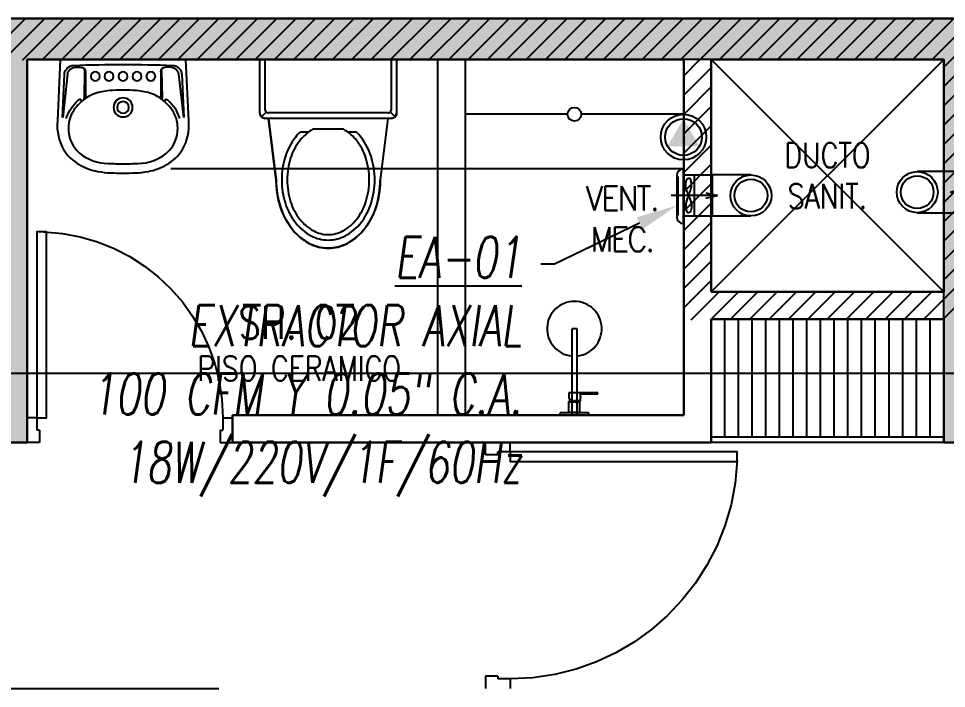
# Model space of a CAD drawing. Header units: millimetres. Extents: x -3 to 53, y -269 to 39.
# Drawn here: x 16.768 to 20.16, y -110.6 to -108.15 of the extents above; entities that cross this region are included whole.
import ezdxf
from ezdxf import colors
from ezdxf.entities.mleader import LeaderData, LeaderLine
from ezdxf.enums import TextEntityAlignment as Align
from ezdxf.math import Vec2, Vec3

# ---------------------------------------------------------------- set-up
doc = ezdxf.new("R2010")
doc.units = ezdxf.units.MM
doc.header["$LTSCALE"] = 15
doc.linetypes.add('CENTER', pattern=[2, 1.25, -0.25, 0.25, -0.25])
doc.linetypes.add('HIDDEN2', pattern=[0.1875, 0.125, -0.0625])
doc.layers.get('0').update_dxf_attribs({"color": 250})
for name, color, linetype in [('A-CORTE', 250, 'CENTER'), ('A-EST HATCH', 250, 'Continuous'), ('A-EST PLACAS', 250, 'Continuous'), ('A-EST VIGAS', 250, 'HIDDEN2'), ('A-LINEAS', 250, 'Continuous'), ('A-MOBILIARIO', 250, 'Continuous'), ('A-MURO BAJO', 251, 'Continuous'), ('A-PROYECCIONES', 250, 'HIDDEN2'), ('A-SANITARIOS', 250, 'Continuous'), ('A-TEXTO-ACABADO PISO', 250, 'Continuous'), ('A-TEXTO-AMBIENTE', 252, 'Continuous'), ('A-TEXTO-INDICACIONES', 250, 'Continuous'), ('DLP_MOBILIARIO FIJO', 250, 'Continuous'), ('L-06_EQ-FIN-CONT', 141, 'Continuous'), ('L3 Equipos y Ductos', 160, 'Continuous'), ('L4 Linea mediana', 191, 'Continuous'), ('L6 Linea fina', 141, 'Continuous'), ('MURO CF 60', 250, 'Continuous')]:
    doc.layers.add(name, color=color, linetype=linetype)
doc.layers.add('A-MUROS', color=252, linetype='Continuous', lineweight=30)
doc.styles.add('JNV ING', font='romans.shx', dxfattribs={"width": 0.7, "oblique": 8, "height": 0.15})
doc.styles.add('ROMANS', font='romans.shx', dxfattribs={"width": 0.8})
pattern_1 = [(45, (359.999406, -86.67669), (-0.035355339, 0.035355339), [])]

# ---------------------------------------------------------------- blocks, each defined once
blk = doc.blocks.new('FUTURE 150')
at = {"layer": 'L3 Equipos y Ductos'}
for p, q in [((-0.104, -0.026), (-0.104, 0.174)), ((-0.1294, 0.1486), (-0.1294, -0.0006)), ((-0.104, 0.152), (0, 0.152)), ((0, 0.152), (0, 0.002)), ((-0.104, 0.002), (0, 0.002))]:
    blk.add_line(p, q, dxfattribs=at)
for centre, start, end in [((-0.104, 0.1486), 90, 180), ((-0.104, -0.0006), 180, 270)]:
    blk.add_arc(centre, 0.0254, start, end, dxfattribs=at)
at = {"layer": 'L4 Linea mediana'}
for p, q in [((-0.1294, 0.1448), (-0.1239, 0.1448)), ((-0.1239, 0.0052), (-0.1239, 0.1448)), ((-0.066, 0.152), (-0.066, 0.002)), ((-0.1294, 0.0052), (-0.1239, 0.0052))]:
    blk.add_line(p, q, dxfattribs=at)
at = {"layer": 'L6 Linea fina'}
for p, q in [((0.0199, 0.077), (-0.1499, 0.077)), ((-0.0231, 0.0872), (0.0199, 0.077)), ((-0.0231, 0.0668), (0.0199, 0.077))]:
    blk.add_line(p, q, dxfattribs=at)
for points in [[(-0.0857, 0.077), (-0.0921, 0.0934), (-0.0951, 0.1284), (-0.0911, 0.1379), (-0.0857, 0.1402)], [(-0.0857, 0.077), (-0.0794, 0.0934), (-0.0764, 0.1284), (-0.0804, 0.1379), (-0.0857, 0.1402)], [(-0.0857, 0.077), (-0.0921, 0.0606), (-0.0951, 0.0256), (-0.0911, 0.0161), (-0.0857, 0.0138)], [(-0.0857, 0.077), (-0.0794, 0.0606), (-0.0764, 0.0256), (-0.0804, 0.0161), (-0.0857, 0.0138)]]:
    blk.add_spline(points, degree=3, dxfattribs=at)
blk = doc.blocks.new('Trampa de humo')
at = {"layer": 'L3 Equipos y Ductos'}
blk.add_lwpolyline([(0.155, 0.15), (0.013, 0.15), (0.013, 0), (0.155, 0)], dxfattribs=at)
for radius in [0.075, 0.06]:
    blk.add_circle((0.155, 0.075), radius, dxfattribs=at)
blk = doc.blocks.new('FUTURE150 con trampa')
blk.add_blockref('Trampa de humo', (0.0927, 0.0279))
at = {"layer": 'L-06_EQ-FIN-CONT'}
blk.add_blockref('FUTURE 150', (0.1057, 0.0259), dxfattribs=at)
blk = doc.blocks.new('PTO ELECT')
at = {"layer": 'L4 Linea mediana', "ltscale": 1.5}
blk.add_circle((-0.6859, 0.0891), 0.0833, dxfattribs=at)
at = {"layer": 'L6 Linea fina', "ltscale": 1.5}
blk.add_circle((-0.6859, 0.0891), 0.0671, dxfattribs=at)
blk.add_solid([(-0.6278, 0.0555), (-0.744, 0.0555), (-0.6278, 0.0555), (-0.6859, 0.1562)], dxfattribs=at)
blk = doc.blocks.new('EST.P10')
at = {"layer": 'A-EST HATCH'}
h = blk.add_hatch(color=256, dxfattribs=at)
h.dxf.hatch_style = 1
h.paths.add_polyline_path([(22.87, 10.425), (22.2, 10.425), (22.2, 10.575), (23.02, 10.575), (23.02, 4.725), (22.87, 4.725)])
h.paths.add_polyline_path([(21.05, 1.975), (21.05, 2.125), (22.82, 2.125), (22.82, 3.375), (20.3, 3.375), (20.3, 1.975), (20.15, 1.975), (20.15, 3.375), (16.8, 3.375), (16.8, 1.975), (16.6, 1.975), (16.6, 3.375), (13.05, 3.375), (13.05, 3.525), (23.02, 3.525), (23.02, 1.975)])
h.paths.add_polyline_path([(23.02, 1.95), (23.02, -2.325), (22.2, -2.325), (22.2, -2.175), (22.87, -2.175), (22.87, 1.95)])
at = {"layer": 'A-EST PLACAS'}
blk.add_lwpolyline([(21.05, 1.975), (21.05, 2.125), (22.82, 2.125), (22.82, 3.375), (20.3, 3.375), (20.3, 1.975), (20.15, 1.975), (20.15, 3.375), (16.8, 3.375), (16.8, 1.975), (16.6, 1.975), (16.6, 3.375), (13.05, 3.375), (13.05, 3.525), (23.02, 3.525), (23.02, 1.975)], close=True, dxfattribs=at)
at = {"layer": 'A-EST VIGAS'}
blk.add_line((16.7, 1.075), (17.5, 1.075), dxfattribs=at)
blk = doc.blocks.new('TEXTO DUCTOS PT')
at = {"layer": 'A-TEXTO-INDICACIONES', "insert": (18.375, -8.1, 0), "char_height": 0.09, "width": 0.4157, "attachment_point": 5, "style": 'ROMANS'}
blk.add_mtext('\\pxsm1,t16;DUCTO SANIT.', dxfattribs=at)
blk = doc.blocks.new('Cortes-Elev.')
at = {"layer": 'A-CORTE', "linetype": 'CENTER', "ltscale": 0.5}
blk.add_lwpolyline([(-1.966, 27.2284), (51.8601, 27.2284)], dxfattribs=at)
blk = doc.blocks.new('ducha marsano')
at = {"linetype": 'HIDDEN2', "ltscale": 0.5, "extrusion": (-4.9425e-10, -7.91123e-10, -1)}
for p, q in [((-0.01, 0), (0.01, 0)), ((0.01, 0), (0.01, -0.3155)), ((-0.01, -0.3155), (-0.01, 0)), ((-0.0205, -0.08), (-0.0205, -0.0601)), ((-0.0155, -0.058), (-0.0157, -0.058)), ((0.0225, -0.0515), (-0.0001, -0.0515)), ((0.0225, -0.0515), (0.0225, -0.0627)), ((0.021, -0.0815), (-0.019, -0.0815)), ((0.025, -0.0815), (0.021, -0.0815)), ((0.0225, -0.0682), (0.0225, -0.077)), ((0.0225, -0.077), (0.025, -0.077)), ((0.025, -0.077), (0.0771, -0.077)), ((0.0771, -0.0815), (0.025, -0.0815)), ((0.0771, -0.077), (0.0816, -0.077)), ((0.0816, -0.0815), (0.0771, -0.0815)), ((0.0816, -0.077), (0.082, -0.077)), ((0.082, -0.0815), (0.0816, -0.0815)), ((0.082, -0.077), (0.084, -0.077)), ((0.084, -0.0815), (0.082, -0.0815)), ((0.0855, -0.0785), (0.0855, -0.08)), ((0.01, -0.3155), (-0.01, -0.3155))]:
    blk.add_line(p, q, dxfattribs=at)
for centre, radius, start, end in [((-0.0004, -0.0462), 0.02, 323.9581, 354.9298), ((0.0004, -0.0462), 0.02, 185.0702, 195.2705), ((0.019, -0.08), 0.0015, 270, 360), ((-0.084, -0.0785), 0.0015, 90, 180), ((-0.084, -0.08), 0.0015, 180, 270), ((0, -0.3155), 0.1, 95.7392, 84.2608)]:
    blk.add_arc(centre, radius, start, end, dxfattribs=at)
at = {"linetype": 'HIDDEN2', "ltscale": 0.5, "extrusion": (-4.94252e-10, -7.91124e-10, -1)}
blk.add_ellipse((0, -0.0515), major_axis=(-0.0225, -0.0095), ratio=0.001448, start_param=0.425436, end_param=1.567366, dxfattribs=at)
at = {"linetype": 'HIDDEN2', "ltscale": 0.5}
for points, degree in [([(-0.0305, 0), (0, 0), (0.0305, 0)], 2), ([(0.0305, 0), (0.0415, 0), (0.0525, 0)], 2), ([(0.0525, 0), (0.0525, -0.0038), (0.0525, -0.0075)], 2), ([(-0.0525, 0), (-0.0525, -0.0038), (-0.0525, -0.0075)], 2), ([(-0.0525, 0), (-0.0415, 0), (-0.0305, 0)], 2), ([(-0.0525, -0.0075), (-0.0525, -0.0075), (-0.0525, -0.0075)], 2), ([(0.0305, -0.008), (0, -0.008), (-0.0305, -0.008)], 2), ([(-0.0215, -0.008), (-0.0215, -0.0093), (-0.0215, -0.0105)], 2), ([(-0.021, -0.011), (-0.007, -0.011), (0.007, -0.011), (0.021, -0.011)], 3), ([(-0.02, -0.011), (-0.02, -0.0294), (-0.02, -0.0477)], 2), ([(0.02, -0.011), (0.02, -0.0294), (0.02, -0.0477)], 2), ([(0.0215, -0.008), (0.0215, -0.0093), (0.0215, -0.0105)], 2), ([(-0.0197, -0.048), (0, -0.048), (0.0197, -0.048)], 2)]:
    blk.add_open_spline(points, degree=degree, dxfattribs=at)
for points, weights in [([(-0.0525, -0.0075), (-0.0525, -0.0075), (-0.0525, -0.0075)], [1, 0.990847086912, 0.982266230892]), ([(-0.052, -0.008), (-0.0525, -0.008), (-0.0525, -0.0075)], [1, 0.707106781193, 1]), ([(-0.0215, -0.0105), (-0.0215, -0.011), (-0.021, -0.011)], [1, 0.70710678154, 1]), ([(0.0211, -0.011), (0.0211, -0.011), (0.021, -0.011)], [1, 0.992411795776, 1]), ([(0.052, -0.008), (0.0521, -0.008), (0.0521, -0.008)], [1, 0.992411795771, 1]), ([(-0.02, -0.0477), (-0.02, -0.048), (-0.0197, -0.048)], [1, 0.707106780138, 1]), ([(0.02, -0.0477), (0.02, -0.048), (0.0197, -0.048)], [1, 0.707106779703, 1])]:
    blk.add_rational_spline(points, weights, degree=2, dxfattribs=at)
for points, knots in [([(-0.0305, -0.008), (-0.0332, -0.008), (-0.0374, -0.008), (-0.0424, -0.008), (-0.0458, -0.008), (-0.0486, -0.008), (-0.0512, -0.008), (-0.052, -0.008), (-0.052, -0.008)], [0, 0, 0, 0, 8.104572, 12.495263, 16.885954, 21.276645, 25.667336, 33.771908, 33.771908, 33.771908, 33.771908]), ([(0.052, -0.008), (0.052, -0.008), (0.0512, -0.008), (0.0486, -0.008), (0.0458, -0.008), (0.0424, -0.008), (0.0374, -0.008), (0.0332, -0.008), (0.0305, -0.008)], [0, 0, 0, 0, 8.104572, 12.495263, 16.885954, 21.276645, 25.667336, 33.771908, 33.771908, 33.771908, 33.771908]), ([(0.0225, -0.0682), (0.0225, -0.0682), (0.0225, -0.0682), (0.0225, -0.0679), (0.0224, -0.0677), (0.0224, -0.0672), (0.0224, -0.0669), (0.0223, -0.0662), (0.0223, -0.0658), (0.0223, -0.0652), (0.0223, -0.0648), (0.0224, -0.0641), (0.0224, -0.0638), (0.0224, -0.0633), (0.0225, -0.0631), (0.0225, -0.0628), (0.0225, -0.0627), (0.0225, -0.0627)], [0.4148436, 0.4148436, 0.4148436, 0.4148436, 0.5185541, 0.5185541, 0.6222645, 0.6222645, 0.7259759, 0.7259759, 0.8296873, 0.8296873, 0.9333987, 0.9333987, 1.03711, 1.03711, 1.1408205, 1.1408205, 1.2445309, 1.2445309, 1.2445309, 1.2445309])]:
    blk.add_open_spline(points, degree=3, knots=knots, dxfattribs=at)
for points, weights, degree, knots in [([(0.0211, -0.011), (0.0211, -0.011), (0.0211, -0.011), (0.0211, -0.011), (0.0214, -0.0109), (0.0215, -0.0107), (0.0215, -0.0105)], [0.918641037743, 0.918640949346, 0.918640860949, 0.918640772552, 0.789223156395, 0.789223156395, 0.918640772552], 3, [0.1238988, 0.1238988, 0.1238988, 0.1238988, 0.1238993, 0.1238993, 0.1238993, 0.78603, 0.78603, 0.78603, 0.78603]), ([(0.0521, -0.008), (0.0521, -0.008), (0.0521, -0.008), (0.0525, -0.0079), (0.0525, -0.0075)], [0.918641037749, 0.918640905153, 0.918640772558, 0.724517853988, 0.918640772558], 2, [0.1238988, 0.1238988, 0.1238988, 0.1238993, 0.1238993, 0.7860311, 0.7860311, 0.7860311])]:
    blk.add_rational_spline(points, weights, degree=degree, knots=knots, dxfattribs=at)
blk = doc.blocks.new('SIFON JET_PLANTA')
at = {"extrusion": (-2.64698e-23, 6.61744e-24, -1)}
for p, q in [((-0.2142, 0.2356, 0), (-0.2129, 0.239, 0)), ((-0.2129, 0.239, 0), (-0.211, 0.2419, 0)), ((-0.211, 0.2419, 0), (-0.2091, 0.2441, 0)), ((-0.2091, 0.2441, 0), (-0.2077, 0.2455, 0)), ((-0.2077, 0.2455, 0), (-0.2055, 0.247, 0)), ((-0.2055, 0.247, 0), (-0.2007, 0.2492, 0)), ((-0.2007, 0.2492, 0), (-0.195, 0.25, 0)), ((-0.195, 0.25, 0), (-0.195, 0.25, 0)), ((-0.195, 0.25, 0), (-0.1605, 0.25, 0)), ((-0.1605, 0.25, 0), (-0.0975, 0.25, 0)), ((-0.0975, 0.25, 0), (-0.0323, 0.25, 0)), ((-0.0323, 0.25, 0), (0, 0.25, 0)), ((0, 0.25, 0), (0, -0.25, 0)), ((-0.4322, 0.191, 0), (-0.215, 0.2181, 0)), ((-0.215, 0.2278, 0), (-0.2149, 0.2323, 0)), ((-0.215, 0.2234, 0), (-0.215, 0.2278, 0)), ((-0.215, 0.2181, 0), (-0.215, 0.2234, 0)), ((-0.2149, 0.2323, 0), (-0.2142, 0.2356, 0)), ((-0.5693, 0.1629, 0), (-0.5517, 0.1703, 0)), ((-0.5517, 0.1703, 0), (-0.5465, 0.1722, 0)), ((-0.5465, 0.1722, 0), (-0.5385, 0.1749, 0)), ((-0.5385, 0.1749, 0), (-0.5346, 0.176, 0)), ((-0.5346, 0.176, 0), (-0.5265, 0.1784, 0)), ((-0.5265, 0.1784, 0), (-0.5216, 0.1797, 0)), ((-0.5216, 0.1797, 0), (-0.5148, 0.1813, 0)), ((-0.5148, 0.1813, 0), (-0.5079, 0.1829, 0)), ((-0.5079, 0.1829, 0), (-0.5016, 0.1842, 0)), ((-0.5016, 0.1842, 0), (-0.4865, 0.1867, 0)), ((-0.4865, 0.1867, 0), (-0.4763, 0.188, 0)), ((-0.4763, 0.188, 0), (-0.4726, 0.1884, 0)), ((-0.4726, 0.1884, 0), (-0.4636, 0.1892, 0)), ((-0.4636, 0.1892, 0), (-0.4549, 0.1897, 0)), ((-0.4549, 0.1897, 0), (-0.449, 0.1899, 0)), ((-0.449, 0.1899, 0), (-0.44, 0.19, 0)), ((-0.44, 0.19, 0), (-0.4322, 0.191, 0)), ((-0.6168, 0.1344, 0), (-0.6106, 0.1389, 0)), ((-0.6106, 0.1389, 0), (-0.6061, 0.142, 0)), ((-0.6061, 0.142, 0), (-0.6, 0.1461, 0)), ((-0.6, 0.1461, 0), (-0.5963, 0.1484, 0)), ((-0.5963, 0.1484, 0), (-0.5908, 0.1517, 0)), ((-0.5908, 0.1517, 0), (-0.5862, 0.1543, 0)), ((-0.5862, 0.1543, 0), (-0.5794, 0.158, 0)), ((-0.5794, 0.158, 0), (-0.5693, 0.1629, 0)), ((-0.6534, 0.0984, 0), (-0.6503, 0.1023, 0)), ((-0.6503, 0.1023, 0), (-0.6453, 0.108, 0)), ((-0.6453, 0.108, 0), (-0.6386, 0.1152, 0)), ((-0.6386, 0.1152, 0), (-0.6326, 0.121, 0)), ((-0.6326, 0.121, 0), (-0.6299, 0.1235, 0)), ((-0.6299, 0.1235, 0), (-0.6251, 0.1276, 0)), ((-0.6251, 0.1276, 0), (-0.6206, 0.1314, 0)), ((-0.6206, 0.1314, 0), (-0.6168, 0.1344, 0)), ((-0.6745, 0.0655, 0), (-0.6722, 0.0699, 0)), ((-0.6722, 0.0699, 0), (-0.6705, 0.0728, 0)), ((-0.6705, 0.0728, 0), (-0.669, 0.0755, 0)), ((-0.669, 0.0755, 0), (-0.6672, 0.0785, 0)), ((-0.6672, 0.0785, 0), (-0.665, 0.082, 0)), ((-0.665, 0.082, 0), (-0.6634, 0.0845, 0)), ((-0.6634, 0.0845, 0), (-0.6611, 0.088, 0)), ((-0.6611, 0.088, 0), (-0.657, 0.0936, 0)), ((-0.657, 0.0936, 0), (-0.6534, 0.0984, 0)), ((-0.657, 0.0936, 0), (-0.657, 0.0936, 0)), ((-0.6534, 0.0984, 0), (-0.6534, 0.0984, 0)), ((-0.6867, 0.031, 0), (-0.6855, 0.0361, 0)), ((-0.6855, 0.0361, 0), (-0.6838, 0.0421, 0)), ((-0.6855, 0.0361, 0), (-0.6855, 0.0361, 0)), ((-0.6838, 0.0421, 0), (-0.6819, 0.048, 0)), ((-0.6838, 0.0421, 0), (-0.6838, 0.0421, 0)), ((-0.6819, 0.048, 0), (-0.6804, 0.0521, 0)), ((-0.6804, 0.0521, 0), (-0.6793, 0.0547, 0)), ((-0.6793, 0.0547, 0), (-0.6779, 0.0582, 0)), ((-0.6779, 0.0582, 0), (-0.6745, 0.0655, 0)), ((-0.6745, 0.0655, 0), (-0.6745, 0.0655, 0)), ((-0.69, 0, 0), (-0.6899, 0.0044, 0)), ((-0.6899, 0.0044, 0), (-0.6897, 0.0096, 0)), ((-0.6897, 0.0096, 0), (-0.6893, 0.014, 0)), ((-0.6893, 0.014, 0), (-0.6887, 0.0194, 0)), ((-0.6887, 0.0194, 0), (-0.6881, 0.0236, 0)), ((-0.6881, 0.0236, 0), (-0.6872, 0.0284, 0)), ((-0.6881, 0.0236, 0), (-0.6881, 0.0236, 0)), ((-0.6872, 0.0284, 0), (-0.6867, 0.031, 0)), ((-0.6899, -0.0065, 0), (-0.69, 0, 0)), ((-0.6896, -0.0111, 0), (-0.6899, -0.0065, 0)), ((-0.6891, -0.0164, 0), (-0.6896, -0.0111, 0)), ((-0.6881, -0.0232, 0), (-0.6891, -0.0164, 0)), ((-0.6876, -0.0264, 0), (-0.6881, -0.0232, 0)), ((-0.687, -0.0296, 0), (-0.6876, -0.0264, 0)), ((-0.6864, -0.0321, 0), (-0.687, -0.0296, 0)), ((-0.6855, -0.0361, 0), (-0.6864, -0.0321, 0)), ((-0.6838, -0.0419, 0), (-0.6855, -0.0361, 0)), ((-0.6827, -0.0457, 0), (-0.6838, -0.0419, 0)), ((-0.6814, -0.0492, 0), (-0.6827, -0.0457, 0)), ((-0.6803, -0.0522, 0), (-0.6814, -0.0492, 0)), ((-0.6792, -0.0551, 0), (-0.6803, -0.0522, 0)), ((-0.6779, -0.0581, 0), (-0.6792, -0.0551, 0)), ((-0.677, -0.0602, 0), (-0.6779, -0.0581, 0)), ((-0.6751, -0.0642, 0), (-0.677, -0.0602, 0)), ((-0.6722, -0.0699, 0), (-0.6751, -0.0642, 0)), ((-0.6706, -0.0727, 0), (-0.6722, -0.0699, 0)), ((-0.6679, -0.0774, 0), (-0.6706, -0.0727, 0)), ((-0.6646, -0.0826, 0), (-0.6679, -0.0774, 0)), ((-0.6623, -0.0862, 0), (-0.6646, -0.0826, 0)), ((-0.6599, -0.0897, 0), (-0.6623, -0.0862, 0)), ((-0.6554, -0.0958, 0), (-0.6599, -0.0897, 0)), ((-0.6494, -0.1032, 0), (-0.6554, -0.0958, 0)), ((-0.6458, -0.1074, 0), (-0.6494, -0.1032, 0)), ((-0.64, -0.1137, 0), (-0.6458, -0.1074, 0)), ((-0.6379, -0.1158, 0), (-0.64, -0.1137, 0)), ((-0.6347, -0.119, 0), (-0.6379, -0.1158, 0)), ((-0.6335, -0.1201, 0), (-0.6347, -0.119, 0)), ((-0.6347, -0.119, 0), (-0.6347, -0.119, 0)), ((-0.6318, -0.1217, 0), (-0.6335, -0.1201, 0)), ((-0.6305, -0.123, 0), (-0.6318, -0.1217, 0)), ((-0.6318, -0.1217, 0), (-0.6318, -0.1217, 0)), ((-0.6288, -0.1244, 0), (-0.6305, -0.123, 0)), ((-0.6276, -0.1255, 0), (-0.6288, -0.1244, 0)), ((-0.6262, -0.1268, 0), (-0.6276, -0.1255, 0)), ((-0.6245, -0.1281, 0), (-0.6262, -0.1268, 0)), ((-0.6235, -0.1291, 0), (-0.6245, -0.1281, 0)), ((-0.6245, -0.1281, 0), (-0.6245, -0.1281, 0)), ((-0.6223, -0.13, 0), (-0.6235, -0.1291, 0)), ((-0.6215, -0.1307, 0), (-0.6223, -0.13, 0)), ((-0.6204, -0.1315, 0), (-0.6215, -0.1307, 0)), ((-0.6193, -0.1324, 0), (-0.6204, -0.1315, 0)), ((-0.6179, -0.1335, 0), (-0.6193, -0.1324, 0)), ((-0.6168, -0.1344, 0), (-0.6179, -0.1335, 0)), ((-0.6153, -0.1355, 0), (-0.6168, -0.1344, 0)), ((-0.6142, -0.1363, 0), (-0.6153, -0.1355, 0)), ((-0.612, -0.1379, 0), (-0.6142, -0.1363, 0)), ((-0.6086, -0.1403, 0), (-0.612, -0.1379, 0)), ((-0.607, -0.1415, 0), (-0.6086, -0.1403, 0)), ((-0.6058, -0.1422, 0), (-0.607, -0.1415, 0)), ((-0.6039, -0.1435, 0), (-0.6058, -0.1422, 0)), ((-0.602, -0.1448, 0), (-0.6039, -0.1435, 0)), ((-0.6004, -0.1458, 0), (-0.602, -0.1448, 0)), ((-0.5987, -0.1469, 0), (-0.6004, -0.1458, 0)), ((-0.5964, -0.1483, 0), (-0.5987, -0.1469, 0)), ((-0.595, -0.1492, 0), (-0.5964, -0.1483, 0)), ((-0.5936, -0.15, 0), (-0.595, -0.1492, 0)), ((-0.5918, -0.1511, 0), (-0.5936, -0.15, 0)), ((-0.5896, -0.1524, 0), (-0.5918, -0.1511, 0)), ((-0.5871, -0.1538, 0), (-0.5896, -0.1524, 0)), ((-0.5833, -0.1559, 0), (-0.5871, -0.1538, 0)), ((-0.5781, -0.1587, 0), (-0.5833, -0.1559, 0)), ((-0.5759, -0.1598, 0), (-0.5781, -0.1587, 0)), ((-0.5738, -0.1608, 0), (-0.5759, -0.1598, 0)), ((-0.5702, -0.1625, 0), (-0.5738, -0.1608, 0)), ((-0.5675, -0.1637, 0), (-0.5702, -0.1625, 0)), ((-0.5659, -0.1645, 0), (-0.5675, -0.1637, 0)), ((-0.5644, -0.1652, 0), (-0.5659, -0.1645, 0)), ((-0.5614, -0.1664, 0), (-0.5644, -0.1652, 0)), ((-0.5598, -0.1671, 0), (-0.5614, -0.1664, 0)), ((-0.5568, -0.1683, 0), (-0.5598, -0.1671, 0)), ((-0.5543, -0.1693, 0), (-0.5568, -0.1683, 0)), ((-0.551, -0.1706, 0), (-0.5543, -0.1693, 0)), ((-0.5491, -0.1713, 0), (-0.551, -0.1706, 0)), ((-0.5465, -0.1722, 0), (-0.5491, -0.1713, 0)), ((-0.5449, -0.1728, 0), (-0.5465, -0.1722, 0)), ((-0.5428, -0.1735, 0), (-0.5449, -0.1728, 0)), ((-0.5412, -0.174, 0), (-0.5428, -0.1735, 0)), ((-0.5385, -0.1749, 0), (-0.5412, -0.174, 0)), ((-0.5352, -0.1759, 0), (-0.5385, -0.1749, 0)), ((-0.5385, -0.1749, 0), (-0.5385, -0.1749, 0)), ((-0.5321, -0.1768, 0), (-0.5352, -0.1759, 0)), ((-0.5296, -0.1775, 0), (-0.5321, -0.1768, 0)), ((-0.5267, -0.1783, 0), (-0.5296, -0.1775, 0)), ((-0.5238, -0.1791, 0), (-0.5267, -0.1783, 0)), ((-0.5267, -0.1783, 0), (-0.5267, -0.1783, 0)), ((-0.5217, -0.1796, 0), (-0.5238, -0.1791, 0)), ((-0.5177, -0.1807, 0), (-0.5217, -0.1796, 0)), ((-0.5151, -0.1813, 0), (-0.5177, -0.1807, 0)), ((-0.5118, -0.1821, 0), (-0.5151, -0.1813, 0)), ((-0.5094, -0.1826, 0), (-0.5118, -0.1821, 0)), ((-0.5066, -0.1832, 0), (-0.5094, -0.1826, 0)), ((-0.5022, -0.184, 0), (-0.5066, -0.1832, 0)), ((-0.4974, -0.1849, 0), (-0.5022, -0.184, 0)), ((-0.495, -0.1854, 0), (-0.4974, -0.1849, 0)), ((-0.4974, -0.1849, 0), (-0.4974, -0.1849, 0)), ((-0.4936, -0.1856, 0), (-0.495, -0.1854, 0)), ((-0.4916, -0.1859, 0), (-0.4936, -0.1856, 0)), ((-0.4884, -0.1864, 0), (-0.4916, -0.1859, 0)), ((-0.4862, -0.1867, 0), (-0.4884, -0.1864, 0)), ((-0.4824, -0.1872, 0), (-0.4862, -0.1867, 0)), ((-0.4812, -0.1874, 0), (-0.4824, -0.1872, 0)), ((-0.4785, -0.1877, 0), (-0.4812, -0.1874, 0)), ((-0.4761, -0.188, 0), (-0.4785, -0.1877, 0)), ((-0.4735, -0.1883, 0), (-0.4761, -0.188, 0)), ((-0.4695, -0.1887, 0), (-0.4735, -0.1883, 0)), ((-0.4651, -0.189, 0), (-0.4695, -0.1887, 0)), ((-0.4639, -0.1891, 0), (-0.4651, -0.189, 0)), ((-0.4651, -0.189, 0), (-0.4651, -0.189, 0)), ((-0.4619, -0.1893, 0), (-0.4639, -0.1891, 0)), ((-0.4592, -0.1894, 0), (-0.4619, -0.1893, 0)), ((-0.4568, -0.1896, 0), (-0.4592, -0.1894, 0)), ((-0.455, -0.1897, 0), (-0.4568, -0.1896, 0)), ((-0.4518, -0.1898, 0), (-0.455, -0.1897, 0)), ((-0.449, -0.1899, 0), (-0.4518, -0.1898, 0)), ((-0.4467, -0.1899, 0), (-0.449, -0.1899, 0)), ((-0.4428, -0.19, 0), (-0.4467, -0.1899, 0)), ((-0.44, -0.19, 0), (-0.4428, -0.19, 0)), ((-0.215, -0.2181, 0), (-0.44, -0.19, 0)), ((-0.215, -0.227, 0), (-0.215, -0.2181, 0)), ((-0.215, -0.23, 0), (-0.215, -0.227, 0)), ((-0.2147, -0.2335, 0), (-0.215, -0.23, 0)), ((-0.2138, -0.2369, 0), (-0.2147, -0.2335, 0)), ((-0.2126, -0.2395, 0), (-0.2138, -0.2369, 0)), ((-0.2138, -0.2369, 0), (-0.2138, -0.2369, 0)), ((-0.2108, -0.2423, 0), (-0.2126, -0.2395, 0)), ((-0.2126, -0.2395, 0), (-0.2126, -0.2395, 0)), ((-0.2091, -0.2441, 0), (-0.2108, -0.2423, 0)), ((-0.2108, -0.2423, 0), (-0.2108, -0.2423, 0)), ((-0.2108, -0.2423, 0), (-0.2108, -0.2423, 0)), ((-0.209, -0.244, 0), (-0.2091, -0.2441, 0)), ((-0.2067, -0.2462, 0), (-0.209, -0.244, 0)), ((-0.209, -0.244, 0), (-0.209, -0.244, 0)), ((-0.2029, -0.2484, 0), (-0.2067, -0.2462, 0)), ((-0.2067, -0.2462, 0), (-0.2067, -0.2462, 0)), ((-0.1995, -0.2495, 0), (-0.2029, -0.2484, 0)), ((-0.2029, -0.2484, 0), (-0.2029, -0.2484, 0)), ((-0.195, -0.25, 0), (-0.1995, -0.2495, 0)), ((0, -0.25, 0), (-0.195, -0.25, 0))]:
    blk.add_line(p, q, dxfattribs=at)
for p, q in [((-0.2091, 0.2441, 0), (-0.1921, 0.2271, 0)), ((-0.195, 0.25, 0), (0, 0.25, 0)), ((0, 0.25, 0), (0, -0.25, 0)), ((-0.215, 0.2181, 0), (-0.44, 0.19, 0)), ((-0.215, -0.23, 0), (-0.215, 0.23, 0)), ((-0.195, -0.22, 0), (-0.195, 0.22, 0)), ((-0.185, 0.23, 0), (0, 0.23, 0)), ((-0.265, 0.0718, 0), (-0.265, 0.1028, 0)), ((-0.255, -0.0562, 0), (-0.255, 0.0562, 0)), ((-0.265, -0.1028, 0), (-0.265, -0.0718, 0)), ((-0.215, -0.2181, 0), (-0.44, -0.19, 0)), ((-0.2091, -0.2441, 0), (-0.1921, -0.2271, 0)), ((0, -0.23, 0), (-0.185, -0.23, 0)), ((0, -0.25, 0), (-0.195, -0.25, 0))]:
    blk.add_line(p, q)
at = {"elevation": 0}
for points in [[(-0.265, 0.1028, 0.0362), (-0.2844, 0.1202, 0.08725), (-0.3535, 0.1565, 0.077598), (-0.44, 0.17, 0.077598), (-0.5265, 0.1565, 0.08725), (-0.5956, 0.1202, 0.105601), (-0.6443, 0.0627, 0.12364), (-0.66, 0, 0.12364), (-0.6443, -0.0627, 0.105601), (-0.5956, -0.1202, 0.08725), (-0.5265, -0.1565, 0.077598), (-0.44, -0.17, 0.077598)], [(-0.255, 0.0562, 0.100268), (-0.2967, 0.1044, 0.08725), (-0.3596, 0.1374, 0.077598), (-0.44, 0.15, 0.077598), (-0.5204, 0.1374, 0.08725), (-0.5833, 0.1044, 0.105601), (-0.6266, 0.0532, 0.12364), (-0.64, 0, 0.12364), (-0.6266, -0.0532, 0.105601), (-0.5833, -0.1044, 0.08725), (-0.5204, -0.1374, 0.077598), (-0.44, -0.15, 0.077598)], [(-0.44, -0.15, 0.077598), (-0.3596, -0.1374, 0.08725), (-0.2967, -0.1044, 0.100268), (-0.255, -0.0562, 0.12364)], [(-0.44, -0.17, 0.077598), (-0.3535, -0.1565, 0.08725), (-0.2844, -0.1202, 0.0362), (-0.265, -0.1028, 0.12364)]]:
    blk.add_lwpolyline(points, format="xyb", dxfattribs=at)
for centre, radius, start, end in [((-0.195, 0.23, 0), 0.02, 90, 180), ((-0.185, 0.22, 0), 0.01, 90, 180), ((-0.4613, -0.0702, 0), 0.257, 107.4741, 127.2348), ((-0.44, -0.1379, 0), 0.3279, 90, 107.4741), ((-0.4939, -0.0273, 0), 0.203, 127.2348, 151.4088), ((-0.544, 0, 0), 0.146, 151.4088, 180), ((-0.544, 0, 0), 0.146, 180, 208.5912), ((-0.4939, 0.0273, 0), 0.203, 208.5912, 232.7652), ((-0.4613, 0.0702, 0), 0.257, 232.7652, 252.5259), ((-0.44, 0.1379, 0), 0.3279, 252.5259, 270), ((-0.195, -0.23, 0), 0.02, 180, 270), ((-0.185, -0.22, 0), 0.01, 180, 270)]:
    blk.add_arc(centre, radius, start, end)
blk = doc.blocks.new('*U140')
for p, q in [((0.01, 0.855), (0.01, 0.9)), ((0.1, 0.865), (0.1, 0.9)), ((0.055, 0.855), (0.01, 0.855)), ((0.1, 0.865), (0.055, 0.865)), ((0.055, 0.855), (0.055, 0.865)), ((0.055, 0.045), (0.01, 0.045)), ((0.01, 0.045), (0.01, 0)), ((0.055, 0.045), (0.055, 0.035)), ((0.1, 0.035), (0.055, 0.035)), ((0.1, 0.035), (0.1, 0))]:
    blk.add_line(p, q)
blk.add_lwpolyline([(0.93, 0.07), (0.93, 0.035), (0.1, 0.035), (0.1, 0.07)], close=True)
at = {"linetype": 'HIDDEN2'}
blk.add_arc((0.0995, 0.0339), 0.8311, 2.2301, 89.9672, dxfattribs=at)
blk = doc.blocks.new('*U142')
for p, q in [((0.01, 0.705), (0.01, 0.75)), ((0.1, 0.715), (0.1, 0.75)), ((0.1, 0.715), (0.055, 0.715)), ((0.055, 0.705), (0.055, 0.715)), ((0.055, 0.705), (0.01, 0.705)), ((0.055, 0.045), (0.01, 0.045)), ((0.01, 0.045), (0.01, 0)), ((0.055, 0.045), (0.055, 0.035)), ((0.1, 0.035), (0.055, 0.035)), ((0.1, 0.035), (0.1, 0))]:
    blk.add_line(p, q)
blk.add_lwpolyline([(0.78, 0.07), (0.78, 0.035), (0.1, 0.035), (0.1, 0.07)], close=True)
at = {"linetype": 'HIDDEN2'}
blk.add_arc((0.0996, 0.0341), 0.6809, 2.2301, 89.9672, dxfattribs=at)
blk = doc.blocks.new('BOWL-ITALGRIF_VARADERO_01')
for p, q in [((-0.2032, -0.1971), (-0.2208, -0.038)), ((0.2032, -0.1971), (0.2208, -0.038)), ((-0.1404, -0.2077), (-0.1424, -0.1083)), ((-0.1375, -0.205), (-0.1375, -0.1117)), ((0.1375, -0.205), (0.1375, -0.1117)), ((0.1404, -0.2077), (0.1424, -0.1083)), ((-0.1753, -0.222), (-0.1544, -0.222)), ((0.1753, -0.222), (0.1544, -0.222))]:
    blk.add_line(p, q)
for points in [[(-0.0917, 0.1589, -0.02989), (-0.0456, 0.1646, -0.007822), (0.0456, 0.1646, -0.02989), (0.0918, 0.1589, -0.091737), (0.1601, 0.1343, -0.112496), (0.2175, 0.0792, -0.147885), (0.2402, -0.0257), (0.23, -0.25), (-0.23, -0.25), (-0.2402, -0.0257, -0.147885), (-0.2175, 0.0792, -0.112496), (-0.1601, 0.1343, -0.091737)], [(-0.0496, -0.1363, -0.062677), (-0.1048, -0.1249, -0.110639), (-0.1576, -0.091, -0.120976), (-0.195, -0.0344, -0.061198), (-0.2, 0, -0.21707), (-0.1593, 0.092, -0.174983), (-0.0545, 0.1298, -0.010618), (0, 0.131, -0.010618), (0.0545, 0.1298, -0.174983), (0.1593, 0.092, -0.21707), (0.2, 0, -0.061198), (0.195, -0.0344, -0.120976), (0.1576, -0.091, -0.110639), (0.1048, -0.1249, -0.062677), (0.0496, -0.1363, -0.017583), (0, -0.138, -0.017583)]]:
    blk.add_lwpolyline(points, format="xyb", close=True)
for points in [[(-0.2216, -0.0381), (-0.2145, -0.1954, 0.390823), (-0.1807, -0.2288, 0.017524), (0.1807, -0.2288, 0.390823), (0.2145, -0.1954), (0.2216, -0.0381)], [(-0.2072, -0.035, 0.005), (-0.2064, -0.038, 0.121292), (-0.166, -0.0996, 0.007977), (-0.1624, -0.1031)], [(0.2072, -0.035, -0.005), (0.2064, -0.038, -0.121292), (0.166, -0.0996, -0.007977), (0.1624, -0.1031)]]:
    blk.add_lwpolyline(points, format="xyb")
for centre, radius in [((0, -0.075), 0.035), ((0, -0.075), 0.0215), ((-0.1015, -0.1885), 0.0165), ((-0.051, -0.1885), 0.0165), ((0, -0.1885), 0.0165), ((0.051, -0.1885), 0.0165), ((0.1015, -0.1885), 0.0165)]:
    blk.add_circle(centre, radius)
for centre, radius, start, end in [((-0.1583, -0.0987), 0.006, 226.6431, 46.6431), ((0.1583, -0.0987), 0.006, 133.3569, 313.3569), ((-0.1404, -0.1083), 0.002, 54.3619, 181.1374), ((-0.1355, -0.1117), 0.002, 56.7109, 180), ((0.1048, -0.1249), 9.094947017729287e-16, 0, 217.6714), ((0.1355, -0.1117), 0.002, 0, 123.2891), ((0.1404, -0.1083), 0.002, 358.8626, 125.6381), ((-0.1753, -0.194), 0.028, 186.3111, 270), ((0.1753, -0.194), 0.028, 270, 353.6889), ((-0.1545, -0.205), 0.017, 270, 0), ((-0.1544, -0.208), 0.014, 270, 1.1374), ((0.1545, -0.205), 0.017, 180, 270), ((0.1544, -0.208), 0.014, 178.8626, 270)]:
    blk.add_arc(centre, radius, start, end)
blk = doc.blocks.new('Vent SSHH G1')
at = {"layer": 'L6 Linea fina'}
for name, p in [('PTO ELECT', (15.6355, -1.3974, 0)), ('FUTURE150 con trampa', (14.9484, -1.6249, 0))]:
    blk.add_blockref(name, p, dxfattribs=at)
at = {"layer": 'L6 Linea fina', "rotation": 180}
blk.add_blockref('FUTURE150 con trampa', (16.0517, -1.407, 0), dxfattribs=at)
at = {"layer": 'L6 Linea fina'}
ml = blk.add_multileader_mtext('Standard', dxfattribs=at)
ml.set_content('{\\LEA-01}\\PEXTRACTOR AXIAL\\P100 CFM Y 0.05" C.A.\\P18W/220V/1F/60Hz', color=12, style='JNV ING')
ml.set_leader_properties(color=256, linetype='ByLayer', lineweight=-1)
ml.build(insert=Vec2(0, 0))
ml.multileader.update_dxf_attribs({"dogleg_length": 0.05, "arrow_head_size": 0.15})
ctx = ml.context
ctx.base_point, ctx.char_height, ctx.arrow_head_size, ctx.landing_gap_size, ctx.plane_origin = Vec3(12.5142, -1.7728, 0), 0.15, 0.15, 0.07, Vec3(14.9213, -2.3753, 0)
ctx.text_align_type = 2
notes = []
notes.append((ctx, [(0, (1, 1, 0), (14.4781, -1.7728, 0), (-1, 0), 0.05, [(0, [(14.9246, -1.5591, 0)], 0, [])])]))
ctx.mtext.insert, ctx.mtext.alignment, ctx.mtext.flow_direction = Vec3(14.3581, -1.6728, 0), 3, 5
for ctx, leaders in notes:
    for number, flags, end, landing, length, lines in leaders:
        leader = LeaderData()
        leader.index, (leader.has_last_leader_line, leader.has_dogleg_vector, leader.attachment_direction) = number, flags
        leader.last_leader_point, leader.dogleg_vector, leader.dogleg_length = Vec3(end), Vec3(landing), length
        for number, points, colour, breaks in lines:
            line = LeaderLine()
            line.index, line.vertices, line.color, line.breaks = number, Vec3.list(points), colors.encode_raw_color(colour), breaks
            leader.lines.append(line)
        ctx.leaders.append(leader)

msp = doc.modelspace()

# ---------------------------------------------------------------- hatches: boundary and pattern name
at = {"layer": 'DLP_MOBILIARIO FIJO'}
h = msp.add_hatch(dxfattribs=at)
h.set_pattern_fill('_USER', color=256, scale=0.05, angle=450, pattern_type=0)
h.set_pattern_definition([(90, (19.35001, -109.299667), (-0.05, 2e-17), [])])
h.paths.add_polyline_path([(20.15, -109.2497), (19.3, -109.2497), (19.3, -109.6797), (20.15, -109.6797)])
at = {"layer": 'MURO CF 60'}
h = msp.add_hatch(dxfattribs=at)
h.set_pattern_fill('_USER', color=256, scale=0.05, angle=45, pattern_type=0)
h.set_pattern_definition(pattern_1)
h.paths.add_polyline_path([(13.0494, -108.1517), (20.1494, -108.1517), (20.1494, -108.3017), (13.0494, -108.3017)])
h = msp.add_hatch(dxfattribs=at)
h.set_pattern_fill('_USER', color=256, scale=0.05, angle=45, pattern_type=0)
h.set_pattern_definition(pattern_1)
h.paths.add_polyline_path([(20.1494, -108.1517), (22.82, -108.1517), (22.82, -108.3017), (20.1494, -108.3017)])
h = msp.add_hatch(dxfattribs=at)
h.set_pattern_fill('_USER', color=256, scale=0.05, angle=45, pattern_type=0)
h.set_pattern_definition(pattern_1)
h.paths.add_polyline_path([(19.1994, -108.3017), (19.3034, -108.2987), (19.2994, -109.1517), (19.1994, -109.1517)])
h = msp.add_hatch(dxfattribs=at)
h.set_pattern_fill('_USER', color=256, scale=0.05, angle=45, pattern_type=0)
h.set_pattern_definition(pattern_1)
h.paths.add_polyline_path([(20.1494, -109.1517), (20.2994, -109.1517), (20.2994, -108.3017), (20.1494, -108.3017)])
h = msp.add_hatch(dxfattribs=at)
h.set_pattern_fill('_USER', color=256, scale=0.05, angle=45, pattern_type=0)
h.set_pattern_definition(pattern_1)
h.paths.add_polyline_path([(20.2994, -109.2517), (19.1994, -109.2517), (19.1994, -109.1517), (20.2994, -109.1517)])

# ---------------------------------------------------------------- linework, layer by layer
at = {"layer": 'A-LINEAS'}
for p, q in [((19.3, -108.2997, 0), (20.15, -109.1497, 0)), ((19.3, -109.1497, 0), (20.15, -108.2997, 0)), ((18.775, -108.4997), (18.4, -108.4997)), ((19.2, -108.4997), (18.825, -108.4997))]:
    msp.add_line(p, q, dxfattribs=at)
msp.add_circle((18.8, -108.4997), 0.025, dxfattribs=at)
at = {"layer": 'A-MURO BAJO'}
for p, q in [((18.3, -108.2997, 0), (18.3, -109.5997, 0)), ((18.4, -108.2997, 0), (18.4, -109.5997, 0))]:
    msp.add_line(p, q, dxfattribs=at)
at = {"layer": 'A-MUROS'}
for p, q in [((23.02, -108.1497), (13.05, -108.1497)), ((19.2, -108.2997), (16.8, -108.2997)), ((16.8, -109.6997), (16.8, -108.2997)), ((19.2, -109.5997), (19.2, -108.2997)), ((19.3, -109.1497), (19.3, -108.2997)), ((19.3, -108.2997), (20.15, -108.2997)), ((20.15, -109.1497), (20.15, -108.2997)), ((19.3, -109.1497), (20.15, -109.1497)), ((19.3, -109.6997), (19.3, -109.2497)), ((20.15, -109.2497), (19.3, -109.2497)), ((20.15, -109.6997), (20.15, -109.2497)), ((17.55, -109.5997), (19.2, -109.5997)), ((17.55, -109.5997), (17.55, -109.6997)), ((16.8, -109.6997), (16.6, -109.6997)), ((19.3, -109.6997), (17.55, -109.6997)), ((20.3, -109.6997), (20.15, -109.6997))]:
    msp.add_line(p, q, dxfattribs=at)
at = {"layer": 'A-PROYECCIONES'}
msp.add_line((19.2, -108.6997), (16.8, -108.6997), dxfattribs=at)
at = {"layer": 'DLP_MOBILIARIO FIJO', "elevation": 0}
msp.add_lwpolyline([(19.3, -109.6997), (19.3, -109.6797), (20.15, -109.6797), (20.15, -109.6997)], close=True, dxfattribs=at)

# ---------------------------------------------------------------- block references
at = {"layer": 'A-CORTE'}
msp.add_blockref('Cortes-Elev.', (0, -136.6746), dxfattribs=at)
at = {"layer": 'A-EST PLACAS'}
msp.add_blockref('EST.P10', (0, -111.6747), dxfattribs=at)
at = {"layer": 'A-MOBILIARIO', "xscale": -1}
for name, p, rotation in [('*U142', (16.8, -109.7097, 0), 270), ('*U140', (18.465, -109.6997, 0), 180)]:
    msp.add_blockref(name, p, dxfattribs=dict(at, rotation=rotation))
at = {"layer": 'A-SANITARIOS', "xscale": -1, "rotation": 180}
msp.add_blockref('BOWL-ITALGRIF_VARADERO_01', (17.15, -108.5497, 0), dxfattribs=at)
at = {"layer": 'A-SANITARIOS', "extrusion": (4.49068e-08, -3.60286e-08, 1), "rotation": 90.00000133122334}
msp.add_blockref('SIFON JET_PLANTA', (17.9, -108.2997, 0), dxfattribs=at)
at = {"layer": 'A-SANITARIOS', "extrusion": (-4.9425e-10, 7.91123e-10, -1), "rotation": 180.0000007003576}
msp.add_blockref('ducha marsano', (-18.8, -109.5997, 0), dxfattribs=at)
at = {"layer": 'A-TEXTO-INDICACIONES'}
msp.add_blockref('TEXTO DUCTOS PT', (1.35, -100.6247), dxfattribs=at)
at = {"layer": 'L6 Linea fina'}
msp.add_blockref('Vent SSHH G1', (4.2492, -107.2747, 0), dxfattribs=at)

# ---------------------------------------------------------------- texts
at = {"layer": 'A-TEXTO-ACABADO PISO', "insert": (17.7941, -109.3841), "char_height": 0.09, "attachment_point": 2, "rotation": 0, "style": 'ROMANS'}
msp.add_mtext_dynamic_manual_height_columns('PISO CERAMICO', width=1.20225, gutter_width=12.5, heights=[0], dxfattribs=at)
at = {"layer": 'A-TEXTO-AMBIENTE', "style": 'ROMANS', "width": 0.8}
msp.add_text('SH. 02', height=0.12, dxfattribs=at).set_placement((17.7938, -109.3213, 0), align=Align.CENTER)
at = {"layer": 'A-TEXTO-INDICACIONES', "insert": (18.975, -108.8821), "char_height": 0.09, "width": 0.4157, "attachment_point": 5, "style": 'ROMANS'}
msp.add_mtext('\\pxsm1,qc,t16;{\\W0.9;\\T0.9;VENT. MEC.}', dxfattribs=at)

doc.saveas('drawing.dxf')
